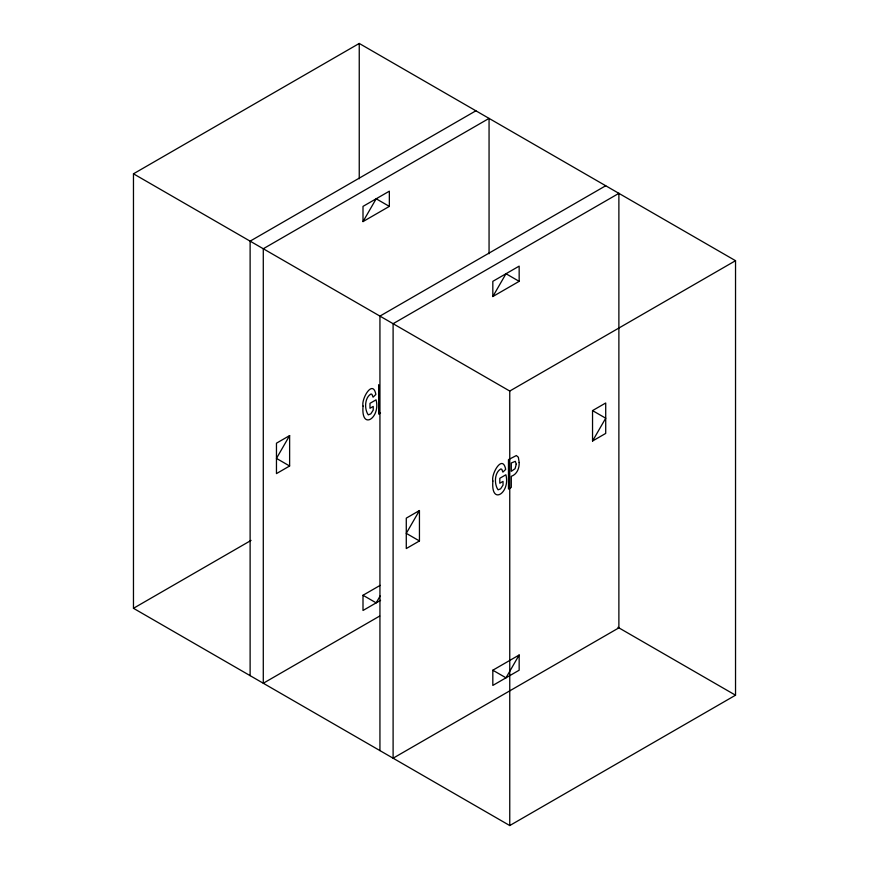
<?xml version="1.0" encoding="UTF-8"?>
<svg xmlns="http://www.w3.org/2000/svg" width="869" height="869" viewBox="0 0 869 869"><rect width="100%" height="100%" fill="white"/><g stroke="black" fill="none" stroke-linecap="round" stroke-linejoin="round"><path stroke-width="1.3" d="M363.003 221.595L376.179 198.784L389.345 206.387L363.003 221.595L363.003 206.387L389.345 191.18L389.345 206.387M289.627 435.586L276.461 458.397L289.627 466.001L276.461 473.605L276.461 443.19L289.627 435.586L289.627 466.001M492.821 296.546L505.997 273.735L519.162 281.339L492.821 296.546L492.821 281.339L519.162 266.131L519.162 281.339M419.445 510.537L406.279 533.349L419.445 540.952L406.279 548.556L406.279 518.141L419.445 510.537L419.445 540.952M380.122 596.025L376.179 602.869L363.003 595.265L380.188 585.348M592.539 441.017L605.715 418.206L592.539 410.602L605.715 402.999L605.715 433.414L592.539 441.017L592.539 410.602M519.162 655.009L505.997 677.82L492.821 670.216L519.162 655.009L519.162 670.216L492.821 685.424L492.821 670.216M133.468 173.8L359.245 43.45L735.532 260.7L735.532 695.2L509.755 825.55L133.468 608.3L133.468 173.8L509.755 391.05L735.532 260.7M475.897 110.797L250.12 241.147L250.12 675.647M605.715 185.749L379.938 316.099L379.938 750.599M380.535 413.014L378.656 414.1L378.656 384.685M133.468 608.3L251.054 540.409M380.568 600.338L363.003 610.472L363.003 595.265M379.699 616.045L263.285 683.251L263.285 248.751L489.062 118.401L489.062 253.759M617.946 627.309L735.532 695.2M509.755 391.05L509.755 825.55M359.245 43.45L359.245 178.808M363.057 406.062C360.809 431.198 380.861 417.837 376.06 399.827L369.988 403.335L369.988 408.289L373.214 406.431L373.214 410.157L370.791 413.883L368.293 414.861C364.263 409.462 364.491 397.502 371.052 393.961L371.965 394.374L373.073 397.155L375.875 394.439C372.736 378.439 361.015 399.371 363.057 406.062M492.886 481.013C490.627 506.149 510.679 492.788 505.877 474.778L499.805 478.287L499.805 483.24L503.032 481.383L503.032 485.108L500.609 488.834L498.111 489.812C494.081 484.413 494.309 472.454 500.87 468.912L501.782 469.325L502.901 472.106L505.693 469.39C502.554 453.39 490.833 474.322 492.886 481.013M519.162 462.514C519.456 468.206 517.033 474.311 511.287 476.331L511.287 487.422L508.474 489.051L508.474 459.636L516.349 455.541L518.358 457.257L519.162 462.514M516.262 464.274L515.067 468.695L511.287 471.335L511.287 462.992L515.306 461.33L516.262 464.274M618.88 193.352L393.103 323.702L393.103 758.202L618.88 627.852L618.88 193.352"/></g></svg>
